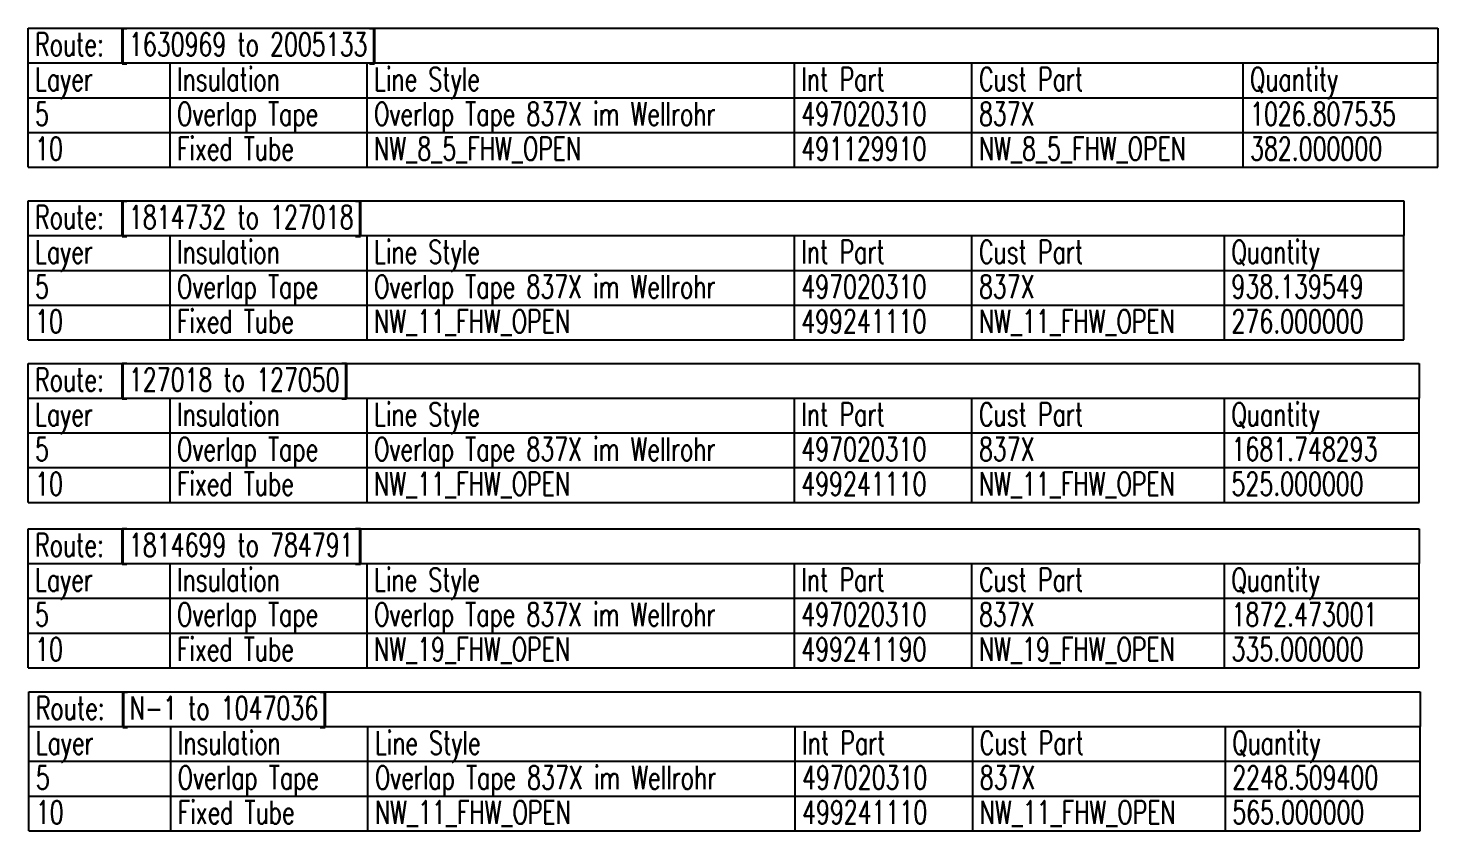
# Model space of a CAD drawing. Header units: millimetres. Extents: x -1 to 4489, y 0 to 1364.
# Drawn here: x 3761.6 to 3944, y 297 to 400.9 of the extents above; entities that cross this region are included whole.
import ezdxf

# ---------------------------------------------------------------- set-up
doc = ezdxf.new("R2010")
doc.units = ezdxf.units.MM
doc.styles.add('HS-TABLE-INSULATION', font='ROMANS.SHX', dxfattribs={"width": 0.7, "height": 3})

msp = doc.modelspace()

# ---------------------------------------------------------------- linework, layer by layer
at = {"color": 7, "linetype": 'Continuous'}
for points in [[(3761.55, 396.42), (3761.55, 400.92)], [(3761.55, 400.92), (3944.03, 400.92)], [(3944.03, 400.92), (3944.03, 396.42)], [(3761.55, 396.42), (3944.03, 396.42)], [(3761.55, 382.92), (3761.55, 396.42)], [(3761.55, 382.92), (3761.55, 396.42)], [(3761.55, 396.42), (3944.03, 396.42)], [(3779.92, 382.92), (3779.92, 396.42)], [(3805.44, 382.92), (3805.44, 396.42)], [(3860.74, 382.92), (3860.74, 396.42)], [(3883.73, 382.92), (3883.73, 396.42)], [(3918.83, 382.92), (3918.83, 396.42)], [(3944.03, 382.92), (3944.03, 396.42)], [(3944.03, 382.92), (3944.03, 396.42)], [(3761.55, 391.92), (3944.03, 391.92)], [(3761.55, 387.42), (3944.03, 387.42)], [(3761.55, 382.92), (3944.03, 382.92)], [(3761.55, 382.92), (3944.03, 382.92)], [(3761.55, 374.05), (3761.55, 378.55)], [(3761.55, 378.55), (3939.64, 378.55)], [(3939.64, 378.55), (3939.64, 374.05)], [(3761.55, 374.05), (3939.64, 374.05)], [(3761.55, 360.55), (3761.55, 374.05)], [(3761.55, 360.55), (3761.55, 374.05)], [(3761.55, 374.05), (3939.64, 374.05)], [(3779.92, 360.55), (3779.92, 374.05)], [(3805.44, 360.55), (3805.44, 374.05)], [(3860.74, 360.55), (3860.74, 374.05)], [(3883.73, 360.55), (3883.73, 374.05)], [(3916.43, 360.55), (3916.43, 374.05)], [(3939.64, 360.55), (3939.64, 374.05)], [(3939.64, 360.55), (3939.64, 374.05)], [(3761.55, 369.55), (3939.64, 369.55)], [(3761.55, 365.05), (3939.64, 365.05)], [(3761.55, 360.55), (3939.64, 360.55)], [(3761.55, 360.55), (3939.64, 360.55)], [(3761.55, 353), (3761.55, 357.5)], [(3761.55, 357.5), (3941.63, 357.5)], [(3941.63, 357.5), (3941.63, 353)], [(3761.55, 353), (3941.63, 353)], [(3761.55, 339.5), (3761.55, 353)], [(3761.55, 339.5), (3761.55, 353)], [(3761.55, 353), (3941.63, 353)], [(3779.92, 339.5), (3779.92, 353)], [(3805.44, 339.5), (3805.44, 353)], [(3860.74, 339.5), (3860.74, 353)], [(3883.73, 339.5), (3883.73, 353)], [(3916.43, 339.5), (3916.43, 353)], [(3941.63, 339.5), (3941.63, 353)], [(3941.63, 339.5), (3941.63, 353)], [(3761.55, 348.5), (3941.63, 348.5)], [(3761.55, 344), (3941.63, 344)], [(3761.55, 339.5), (3941.63, 339.5)], [(3761.55, 339.5), (3941.63, 339.5)], [(3761.55, 331.58), (3761.55, 336.08)], [(3761.55, 336.08), (3941.63, 336.08)], [(3941.63, 336.08), (3941.63, 331.58)], [(3761.55, 331.58), (3941.63, 331.58)], [(3761.55, 318.08), (3761.55, 331.58)], [(3761.55, 318.08), (3761.55, 331.58)], [(3761.55, 331.58), (3941.63, 331.58)], [(3779.92, 318.08), (3779.92, 331.58)], [(3805.44, 318.08), (3805.44, 331.58)], [(3860.74, 318.08), (3860.74, 331.58)], [(3883.73, 318.08), (3883.73, 331.58)], [(3916.43, 318.08), (3916.43, 331.58)], [(3941.63, 318.08), (3941.63, 331.58)], [(3941.63, 318.08), (3941.63, 331.58)], [(3761.55, 327.08), (3941.63, 327.08)], [(3761.55, 322.58), (3941.63, 322.58)], [(3761.55, 318.08), (3941.63, 318.08)], [(3761.55, 318.08), (3941.63, 318.08)], [(3761.65, 310.46), (3761.65, 314.96)], [(3761.65, 314.96), (3941.73, 314.96)], [(3941.73, 314.96), (3941.73, 310.46)], [(3761.65, 310.46), (3941.73, 310.46)], [(3761.65, 296.96), (3761.65, 310.46)], [(3761.65, 296.96), (3761.65, 310.46)], [(3761.65, 310.46), (3941.73, 310.46)], [(3780.02, 296.96), (3780.02, 310.46)], [(3805.54, 296.96), (3805.54, 310.46)], [(3860.84, 296.96), (3860.84, 310.46)], [(3883.83, 296.96), (3883.83, 310.46)], [(3916.53, 296.96), (3916.53, 310.46)], [(3941.73, 296.96), (3941.73, 310.46)], [(3941.73, 296.96), (3941.73, 310.46)], [(3761.65, 305.96), (3941.73, 305.96)], [(3761.65, 301.46), (3941.73, 301.46)], [(3761.65, 296.96), (3941.73, 296.96)], [(3761.65, 296.96), (3941.73, 296.96)]]:
    msp.add_lwpolyline(points, dxfattribs=at)

# ---------------------------------------------------------------- texts
at = {"color": 7, "linetype": 'Continuous', "style": 'HS-TABLE-INSULATION', "width": 0.7}
for p in [(3762.45, 397.32), (3762.45, 374.95), (3762.45, 353.9), (3762.45, 332.48), (3762.55, 311.36)]:
    msp.add_text('Route:', height=3, dxfattribs=at).set_placement(p)
at = {"color": 92, "linetype": 'Continuous', "style": 'HS-TABLE-INSULATION', "width": 0.7}
for s, p in [('[1630969 to 2005133]', (3773.34, 397.32)), ('5 ', (3762.45, 388.32)), ('Overlap Tape ', (3780.82, 388.32)), ('Overlap Tape 837X im Wellrohr ', (3806.34, 388.32)), ('497020310 ', (3861.64, 388.32)), ('837X ', (3884.63, 388.32)), ('1026.807535 ', (3919.73, 388.32)), ('Fixed Tube ', (3780.82, 383.82)), ('10 ', (3762.45, 383.82)), ('NW_8_5_FHW_OPEN ', (3806.34, 383.82)), ('491129910 ', (3861.64, 383.82)), ('NW_8_5_FHW_OPEN ', (3884.63, 383.82)), ('382.000000 ', (3919.73, 383.82)), ('[1814732 to 127018]', (3773.34, 374.95)), ('5 ', (3762.45, 365.95)), ('Overlap Tape ', (3780.82, 365.95)), ('Overlap Tape 837X im Wellrohr ', (3806.34, 365.95)), ('497020310 ', (3861.64, 365.95)), ('837X ', (3884.63, 365.95)), ('938.139549 ', (3917.33, 365.95)), ('10 ', (3762.45, 361.45)), ('Fixed Tube ', (3780.82, 361.45)), ('NW_11_FHW_OPEN ', (3806.34, 361.45)), ('499241110 ', (3861.64, 361.45)), ('NW_11_FHW_OPEN ', (3884.63, 361.45)), ('276.000000 ', (3917.33, 361.45)), ('[127018 to 127050]', (3773.34, 353.9)), ('5 ', (3762.45, 344.9)), ('Overlap Tape ', (3780.82, 344.9)), ('Overlap Tape 837X im Wellrohr ', (3806.34, 344.9)), ('497020310 ', (3861.64, 344.9)), ('837X ', (3884.63, 344.9)), ('1681.748293 ', (3917.33, 344.9)), ('10 ', (3762.45, 340.4)), ('Fixed Tube ', (3780.82, 340.4)), ('NW_11_FHW_OPEN ', (3806.34, 340.4)), ('499241110 ', (3861.64, 340.4)), ('NW_11_FHW_OPEN ', (3884.63, 340.4)), ('525.000000 ', (3917.33, 340.4)), ('[1814699 to 784791]', (3773.34, 332.48)), ('5 ', (3762.45, 323.48)), ('Overlap Tape ', (3780.82, 323.48)), ('Overlap Tape 837X im Wellrohr ', (3806.34, 323.48)), ('497020310 ', (3861.64, 323.48)), ('837X ', (3884.63, 323.48)), ('1872.473001 ', (3917.33, 323.48)), ('10 ', (3762.45, 318.98)), ('Fixed Tube ', (3780.82, 318.98)), ('NW_19_FHW_OPEN ', (3806.34, 318.98)), ('499241190 ', (3861.64, 318.98)), ('NW_19_FHW_OPEN ', (3884.63, 318.98)), ('335.000000 ', (3917.33, 318.98)), ('[N-1 to 1047036]', (3773.44, 311.36)), ('5 ', (3762.55, 302.36)), ('Overlap Tape ', (3780.92, 302.36)), ('Overlap Tape 837X im Wellrohr ', (3806.44, 302.36)), ('497020310 ', (3861.74, 302.36)), ('837X ', (3884.73, 302.36)), ('2248.509400 ', (3917.43, 302.36)), ('10 ', (3762.55, 297.86)), ('Fixed Tube ', (3780.92, 297.86)), ('NW_11_FHW_OPEN ', (3806.44, 297.86)), ('499241110 ', (3861.74, 297.86)), ('NW_11_FHW_OPEN ', (3884.73, 297.86)), ('565.000000 ', (3917.43, 297.86))]:
    msp.add_text(s, height=3, dxfattribs=at).set_placement(p)
at = {"color": 1, "linetype": 'Continuous', "style": 'HS-TABLE-INSULATION', "width": 0.7}
for s, p in [('Layer', (3762.45, 392.82)), ('Insulation', (3780.82, 392.82)), ('Line Style', (3806.34, 392.82)), ('Int Part', (3861.64, 392.82)), ('Cust Part', (3884.63, 392.82)), ('Quantity', (3919.73, 392.82)), ('Layer', (3762.45, 370.45)), ('Insulation', (3780.82, 370.45)), ('Line Style', (3806.34, 370.45)), ('Int Part', (3861.64, 370.45)), ('Cust Part', (3884.63, 370.45)), ('Quantity', (3917.33, 370.45)), ('Layer', (3762.45, 349.4)), ('Insulation', (3780.82, 349.4)), ('Line Style', (3806.34, 349.4)), ('Int Part', (3861.64, 349.4)), ('Cust Part', (3884.63, 349.4)), ('Quantity', (3917.33, 349.4)), ('Layer', (3762.45, 327.98)), ('Insulation', (3780.82, 327.98)), ('Line Style', (3806.34, 327.98)), ('Int Part', (3861.64, 327.98)), ('Cust Part', (3884.63, 327.98)), ('Quantity', (3917.33, 327.98)), ('Layer', (3762.55, 306.86)), ('Insulation', (3780.92, 306.86)), ('Line Style', (3806.44, 306.86)), ('Int Part', (3861.74, 306.86)), ('Cust Part', (3884.73, 306.86)), ('Quantity', (3917.43, 306.86))]:
    msp.add_text(s, height=3, dxfattribs=at).set_placement(p)

doc.saveas('drawing.dxf')
